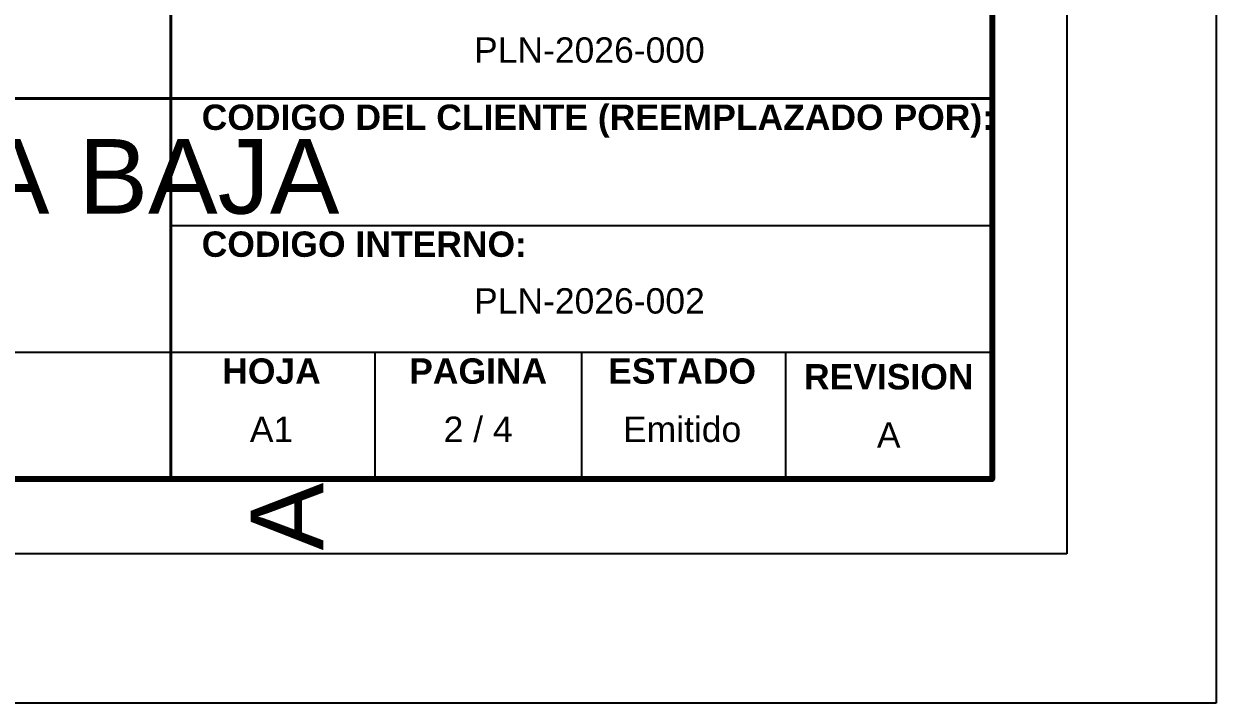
# Model space of a CAD drawing. Header units: millimetres. Extents: x 0 to 869, y 0 to 594.
# Drawn here: x 761.2 to 841, y 0 to 45.5 of the extents above; entities that cross this region are included whole.
import ezdxf
from ezdxf.enums import TextEntityAlignment as Align

# ---------------------------------------------------------------- set-up
doc = ezdxf.new("R2010")
doc.units = ezdxf.units.MM
doc.layers.add('291-A-LAMINA', color=8, linetype='Continuous')
doc.layers.add('291-E-TEXTOS', color=7, linetype='Continuous')
doc.styles.add('ARIAL', font='arial.ttf')
doc.styles.add('ARIAL_BOLD', font='arialbd.ttf')

msp = doc.modelspace()

# ---------------------------------------------------------------- linework, layer by layer
at = {"layer": '291-A-LAMINA'}
for p, q in [((771.035, 32), (826, 32)), ((676, 23.5), (771.035, 23.5)), ((771.035, 23.5), (826, 23.5)), ((784.688, 23.5), (784.688, 15)), ((798.518, 23.5), (798.518, 15)), ((812.17, 23.5), (812.17, 15))]:
    msp.add_line(p, q, dxfattribs=at)
for points in [[(0, 594), (841, 594), (841, 0), (0, 0)], [(25, 584), (831, 584), (831, 10), (25, 10)], [(30, 579), (826, 579), (826, 15), (30, 15)]]:
    msp.add_lwpolyline(points, close=True, dxfattribs=at)
at = {"layer": '291-E-TEXTOS', "color": 7, "lineweight": 40}
for p, q in [((771.035, 66), (771.035, 15)), ((676, 40.5), (771.035, 40.5)), ((771.035, 40.5), (826, 40.5))]:
    msp.add_line(p, q, dxfattribs=at)
at = {"layer": '291-E-TEXTOS', "color": 7, "lineweight": 80}
msp.add_lwpolyline([(651, 66), (826, 66), (826, 15), (651, 15)], close=True, dxfattribs=at)

# ---------------------------------------------------------------- texts
at = {"layer": '291-E-TEXTOS', "color": 7}
for s, style, p in [('PLN-2026-000', 'ARIAL', (799.05, 42.383)), ('PLN-2026-002', 'ARIAL', (799.05, 25.583)), ('HOJA', 'ARIAL_BOLD', (777.773, 20.883)), ('PAGINA', 'ARIAL_BOLD', (791.603, 20.883)), ('ESTADO', 'ARIAL_BOLD', (805.255, 20.883)), ('REVISION', 'ARIAL_BOLD', (819.085, 20.5)), ('A1', 'ARIAL', (777.773, 16.983)), ('2 / 4', 'ARIAL', (791.603, 16.983)), ('Emitido', 'ARIAL', (805.255, 16.983)), ('A', 'ARIAL', (819.085, 16.6))]:
    msp.add_text(s, height=1.7, dxfattribs=dict(at, style=style)).set_placement(p, align=Align.BOTTOM_CENTER)
at = {"layer": '291-E-TEXTOS', "color": 7, "style": 'ARIAL_BOLD'}
for s, p in [('CODIGO DEL CLIENTE (REEMPLAZADO POR):', (773.099, 37.883)), ('CODIGO INTERNO:', (773.099, 29.383))]:
    msp.add_text(s, height=1.7, dxfattribs=at).set_placement(p, align=Align.BOTTOM_LEFT)
at = {"layer": '291-E-TEXTOS', "true_color": 0xe00000, "style": 'ARIAL'}
msp.add_text('TGBT-02 – TABLERO PLANTA BAJA', height=5, dxfattribs=at).set_placement((723.518, 31.283), align=Align.BOTTOM_CENTER)
at = {"layer": '291-E-TEXTOS', "color": 7, "style": 'ARIAL'}
msp.add_text('A', height=4.861, rotation=90, dxfattribs=at).set_placement((782.688, 12.5), align=Align.BOTTOM_CENTER)

doc.saveas('drawing.dxf')
